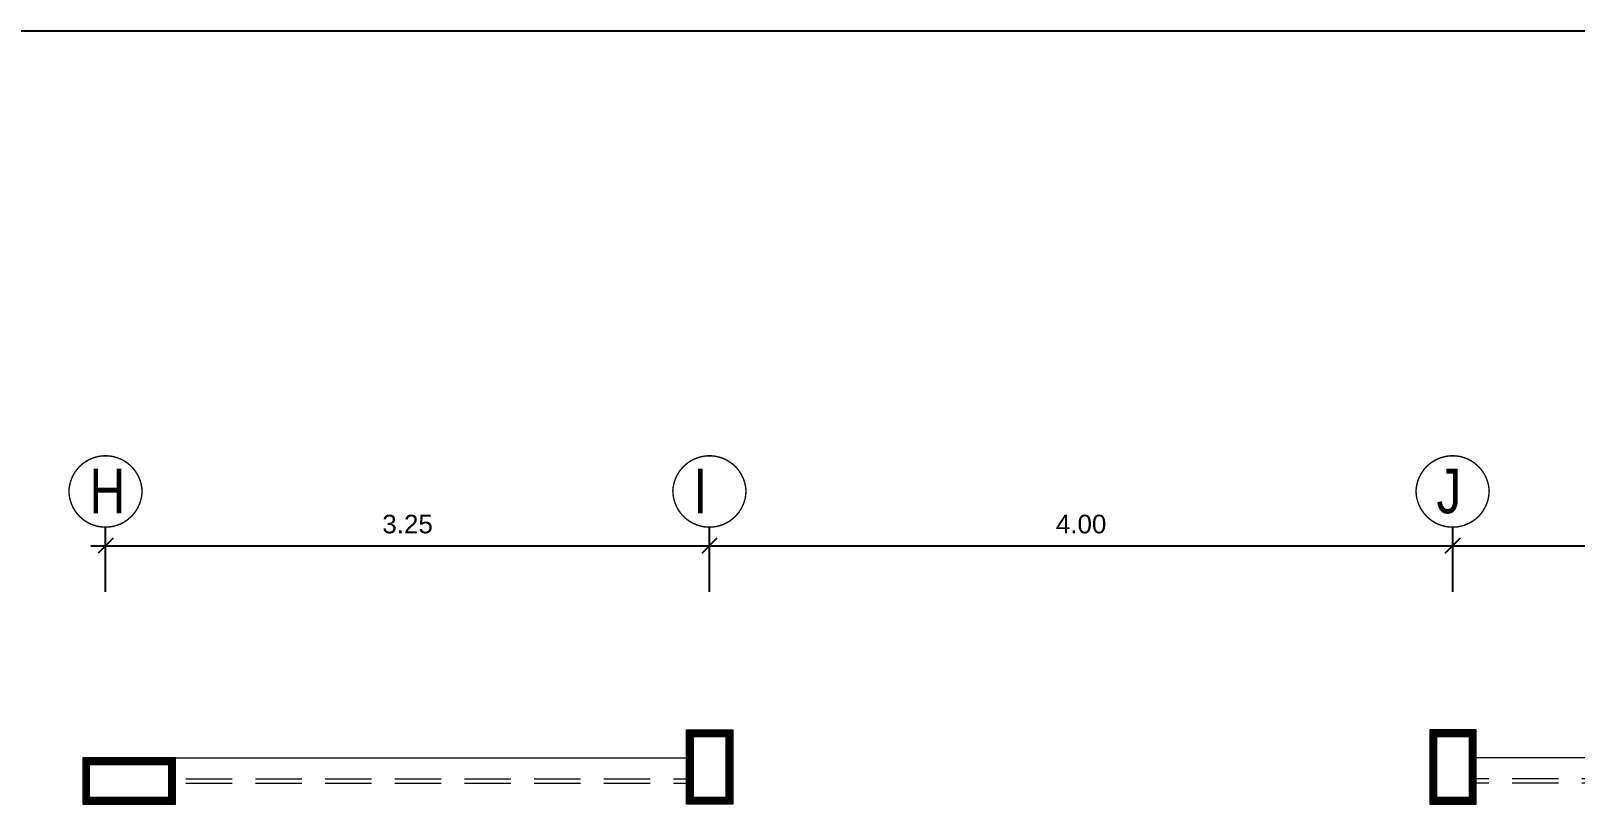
# Model space of a CAD drawing. Header units: millimetres. Extents: x 3354 to 3637, y 1117 to 1358.
# Drawn here: x 3502.76 to 3511.07, y 1148.73 to 1152.9 of the extents above; entities that cross this region are included whole.
import ezdxf

# ---------------------------------------------------------------- set-up
doc = ezdxf.new("R2010")
doc.units = ezdxf.units.MM
doc.linetypes.add('DASHED2', pattern=[0.375, 0.25, -0.125])
doc.layers.add('CASCO', color=252, linetype='Continuous', lineweight=9)
doc.styles.get("Standard").update_dxf_attribs({"font": 'arial.ttf'})
doc.styles.add('style1', font='arial.ttf')
doc.dimstyles.new('Esc  1  50', dxfattribs={"dimtxt": 0.1, "dimasz": 0.08, "dimexe": 0.2, "dimexo": 0.15, "dimgap": 0.065, "dimtad": 1, "dimzin": 4, "dimdsep": 46, "dimtxsty": 'Standard', "dimblk": 'OBLIQUE', "dimcen": 0.12, "dimdle": 0.15, "dimadec": 0, "dimazin": 0, "dimtfac": 1, "dimtix": 1, "dimtmove": 0, "dimatfit": 3, "dimldrblk": 'OBLIQUE', "dimfxl": 1, "dimarcsym": 0})

# ---------------------------------------------------------------- blocks, each defined once
blk = doc.blocks.new('_Oblique')
at = {"color": 0, "linetype": 'ByBlock', "lineweight": -2}
blk.add_line((-0.5, -0.5), (0.5, 0.5), dxfattribs=at)
blk = doc.blocks.new('*D134')
at = {"layer": 'CASCO', "color": 0, "lineweight": -2, "transparency": 16777216}
for p, q in [((3503.1607, 1149.8769), (3503.1607, 1150.2255)), ((3506.4115, 1149.8769), (3506.4115, 1150.2255)), ((3503.0807, 1150.1255), (3506.4915, 1150.1255))]:
    blk.add_line(p, q, dxfattribs=at)
at = {"layer": 'Defpoints', "color": 0, "transparency": 16777216}
for p in [(3506.4115, 1150.1255), (3503.1607, 1149.6269), (3506.4115, 1149.6269)]:
    blk.add_point(p, dxfattribs=at)
at = {"layer": 'CASCO', "color": 0, "lineweight": -2, "transparency": 16777216, "xscale": 0.08, "yscale": 0.08, "zscale": 0.08, "rotation": 180}
blk.add_blockref('_Oblique', (3503.1607, 1150.1255), dxfattribs=at)
at = {"layer": 'CASCO', "color": 0, "lineweight": -2, "transparency": 16777216, "xscale": 0.08, "yscale": 0.08, "zscale": 0.08}
blk.add_blockref('_Oblique', (3506.4115, 1150.1255), dxfattribs=at)
at = {"layer": 'CASCO', "color": 0, "lineweight": 5, "transparency": 16777216, "insert": (3504.7861, 1150.2416), "char_height": 0.1, "attachment_point": 5}
blk.add_mtext('3.25', dxfattribs=at)
blk = doc.blocks.new('*D135')
at = {"layer": 'CASCO', "color": 0, "lineweight": -2, "transparency": 16777216}
for p, q in [((3506.4115, 1149.8769), (3506.4115, 1150.2255)), ((3510.4122, 1149.8769), (3510.4122, 1150.2255)), ((3506.3315, 1150.1255), (3510.4922, 1150.1255))]:
    blk.add_line(p, q, dxfattribs=at)
at = {"layer": 'Defpoints', "color": 0, "transparency": 16777216}
for p in [(3510.4122, 1150.1255), (3506.4115, 1149.6269), (3510.4122, 1149.6269)]:
    blk.add_point(p, dxfattribs=at)
at = {"layer": 'CASCO', "color": 0, "lineweight": -2, "transparency": 16777216, "xscale": 0.08, "yscale": 0.08, "zscale": 0.08, "rotation": 180}
blk.add_blockref('_Oblique', (3506.4115, 1150.1255), dxfattribs=at)
at = {"layer": 'CASCO', "color": 0, "lineweight": -2, "transparency": 16777216, "xscale": 0.08, "yscale": 0.08, "zscale": 0.08}
blk.add_blockref('_Oblique', (3510.4122, 1150.1255), dxfattribs=at)
at = {"layer": 'CASCO', "color": 0, "lineweight": 5, "transparency": 16777216, "insert": (3508.4118, 1150.2416), "char_height": 0.1, "attachment_point": 5}
blk.add_mtext('4.00', dxfattribs=at)
blk = doc.blocks.new('*D136')
at = {"layer": 'CASCO', "color": 0, "lineweight": -2, "transparency": 16777216}
for p, q in [((3510.4122, 1149.8769), (3510.4122, 1150.2255)), ((3513.6645, 1149.8769), (3513.6645, 1150.2255)), ((3510.3322, 1150.1255), (3513.7445, 1150.1255))]:
    blk.add_line(p, q, dxfattribs=at)
at = {"layer": 'Defpoints', "color": 0, "transparency": 16777216}
for p in [(3513.6645, 1150.1255), (3510.4122, 1149.6269), (3513.6645, 1149.6269)]:
    blk.add_point(p, dxfattribs=at)
at = {"layer": 'CASCO', "color": 0, "lineweight": -2, "transparency": 16777216, "xscale": 0.08, "yscale": 0.08, "zscale": 0.08, "rotation": 180}
blk.add_blockref('_Oblique', (3510.4122, 1150.1255), dxfattribs=at)
at = {"layer": 'CASCO', "color": 0, "lineweight": -2, "transparency": 16777216, "xscale": 0.08, "yscale": 0.08, "zscale": 0.08}
blk.add_blockref('_Oblique', (3513.6645, 1150.1255), dxfattribs=at)
at = {"layer": 'CASCO', "color": 0, "lineweight": 5, "transparency": 16777216, "insert": (3512.0383, 1150.2416), "char_height": 0.1, "attachment_point": 5}
blk.add_mtext('3.25', dxfattribs=at)

msp = doc.modelspace()

# ---------------------------------------------------------------- linework, layer by layer
at = {"ltscale": 2}
msp.add_lwpolyline([(3495.247, 1152.8966), (3540.9788, 1152.8966), (3540.9788, 1116.8407), (3495.247, 1116.8407)], close=True, dxfattribs=at)
at = {"layer": 'CASCO', "lineweight": 5}
for p, q in [((3503.5372, 1148.984), (3506.287, 1148.984)), ((3513.2885, 1148.9845), (3510.5385, 1148.9845))]:
    msp.add_line(p, q, dxfattribs=at)
at = {"layer": 'CASCO', "ltscale": 2, "const_width": 0.0076}
for points in [[(3503.3568, 1150.4224, 0.951688), (3502.9631, 1150.4224, 1)], [(3506.6077, 1150.4224, 0.951688), (3506.214, 1150.4224, 1)], [(3510.6083, 1150.4224, 0.951688), (3510.2146, 1150.4224, 1)]]:
    msp.add_lwpolyline(points, format="xyb", close=True, dxfattribs=at)
at = {"layer": 'CASCO', "lineweight": 5}
for points in [[(3506.287, 1149.135), (3506.537, 1149.135), (3506.537, 1149.135), (3506.537, 1148.735), (3506.287, 1148.735)], [(3510.5385, 1149.135), (3510.2885, 1149.135), (3510.2885, 1149.135), (3510.2885, 1148.735), (3510.5385, 1148.735)], [(3503.5372, 1148.9845), (3503.0372, 1148.9845), (3503.0372, 1148.7345), (3503.5372, 1148.7345)]]:
    msp.add_lwpolyline(points, close=True, dxfattribs=at)
at = {"layer": 'CASCO', "const_width": 0.04}
for points in [[(3506.307, 1149.115), (3506.517, 1149.115), (3506.517, 1148.755), (3506.307, 1148.755)], [(3510.5185, 1149.115), (3510.3085, 1149.115), (3510.3085, 1148.755), (3510.5185, 1148.755)], [(3503.5172, 1148.9645), (3503.0572, 1148.9645), (3503.0572, 1148.7545), (3503.5172, 1148.7545)]]:
    msp.add_lwpolyline(points, close=True, dxfattribs=at)
at = {"layer": 'CASCO', "linetype": 'DASHED2', "lineweight": 5}
for points in [[(3503.5921, 1148.8703), (3506.287, 1148.8709)], [(3503.5921, 1148.8478), (3506.287, 1148.8472)], [(3513.2316, 1148.8708), (3510.5385, 1148.8714)], [(3513.2316, 1148.8482), (3510.5385, 1148.8476)]]:
    msp.add_lwpolyline(points, dxfattribs=at)

# ---------------------------------------------------------------- texts
at = {"layer": 'CASCO', "style": 'style1', "width": 0.8}
for s, p in [('H', (3503.0734, 1150.3002)), ('I', (3506.3243, 1150.3002)), ('J', (3510.3248, 1150.3002))]:
    msp.add_text(s, height=0.24, dxfattribs=at).set_placement(p)

# ---------------------------------------------------------------- dimensions: what is measured, and where the dimension line sits
at = {"layer": 'CASCO', "lineweight": 5}
for base, p1, p2, picture, middle in [((3506.4115, 1150.1255), (3503.1607, 1149.6269), (3506.4115, 1149.6269), '*D134', (3504.7861, 1150.2416)), ((3510.4122, 1150.1255), (3506.4115, 1149.6269), (3510.4122, 1149.6269), '*D135', (3508.4118, 1150.2416)), ((3513.6645, 1150.1255), (3510.4122, 1149.6269), (3513.6645, 1149.6269), '*D136', (3512.0383, 1150.2416))]:
    dim = msp.add_linear_dim(base=base, p1=p1, p2=p2, angle=180, dimstyle='Esc  1  50', override={"dimexe": 0.1, "dimexo": 0.25, "dimdle": 0.08}, dxfattribs=at)
    dim.commit()
    dim.dimension.update_dxf_attribs({"geometry": picture, "text_midpoint": middle})

doc.saveas('drawing.dxf')
